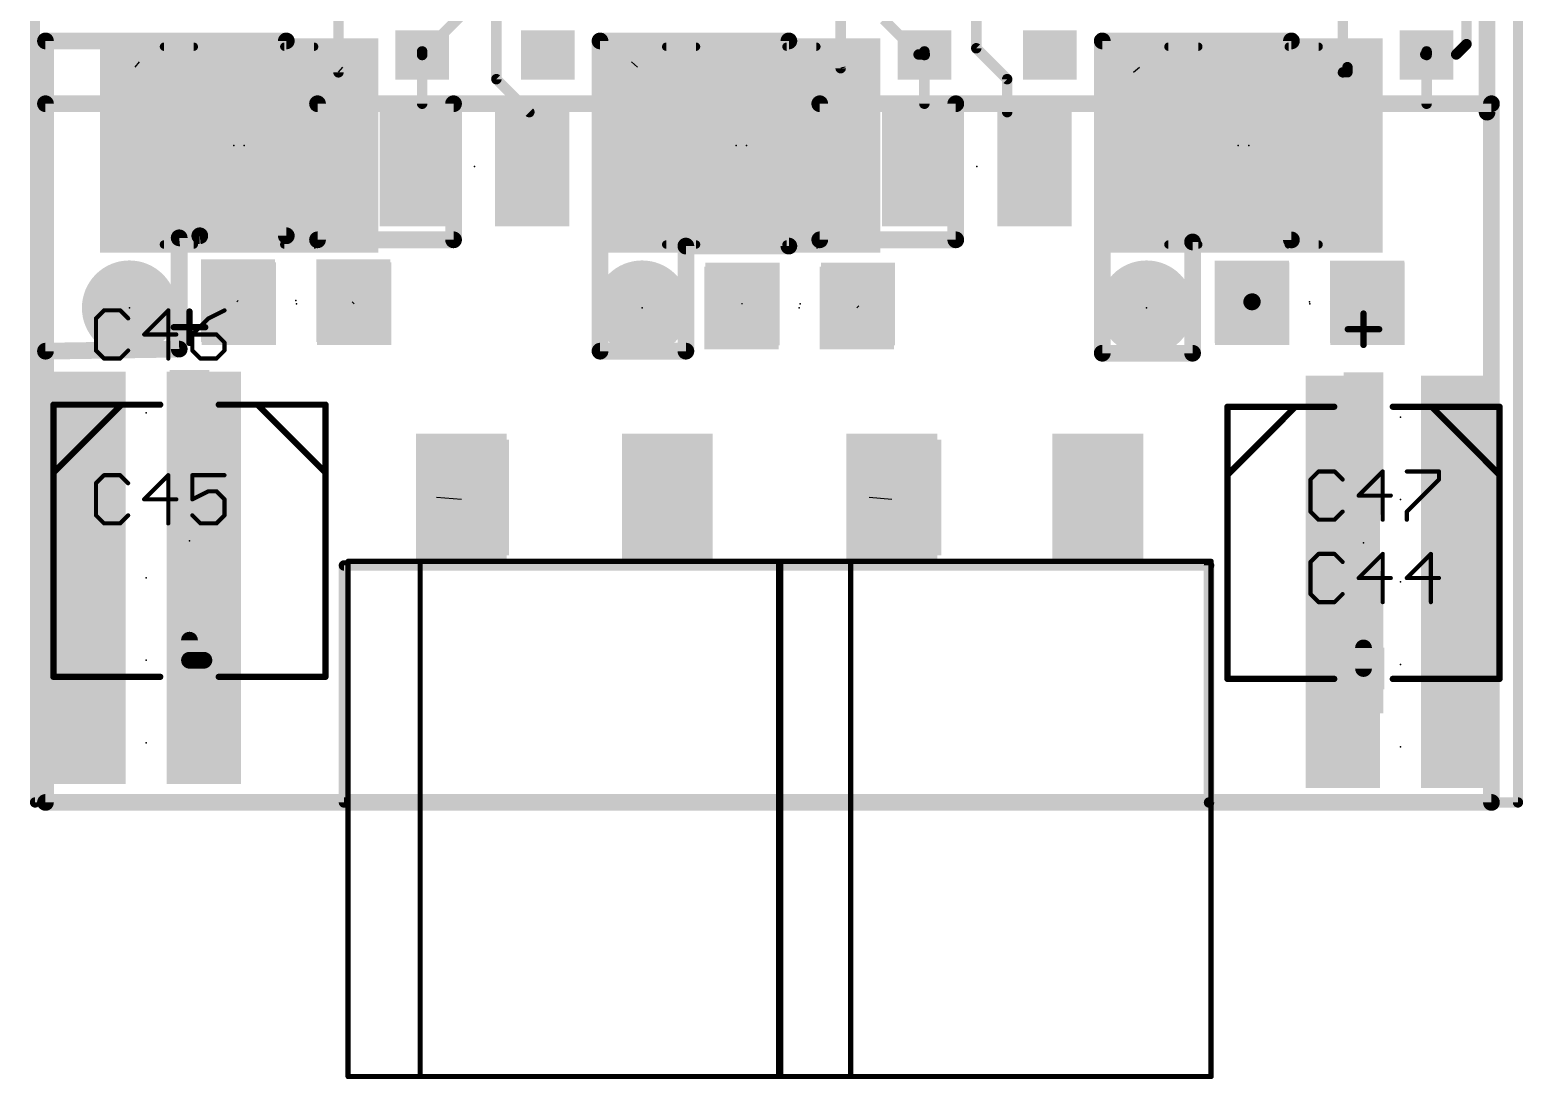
# Model space of a CAD drawing. Extents: x -0.1 to 36.1, y -10.7 to 53.1.
# Drawn here: x -0.12 to 36.12, y -10.71 to 14.75 of the extents above; entities that cross this region are included whole.
import ezdxf

# ---------------------------------------------------------------- set-up
doc = ezdxf.new("R2010")
doc.units = 0
for name, color, linetype in [('1', 12, 'CONTINUOUS'), ('17', 110, 'CONTINUOUS'), ('18', 110, 'CONTINUOUS'), ('19', 53, 'CONTINUOUS'), ('20', 53, 'CONTINUOUS'), ('21', 253, 'CONTINUOUS'), ('22', 253, 'CONTINUOUS'), ('23', 53, 'CONTINUOUS'), ('24', 53, 'CONTINUOUS'), ('25', 253, 'CONTINUOUS'), ('29', 253, 'CONTINUOUS'), ('30', 253, 'CONTINUOUS')]:
    doc.layers.add(name, color=color, linetype=linetype)

# ---------------------------------------------------------------- blocks, each defined once
blk = doc.blocks.new('RECT')
blk.add_solid([(-0.5, -0.5), (0.5, -0.5), (-0.5, 0.5), (0.5, 0.5)])
blk = doc.blocks.new('ROUNDP')
at = {"const_width": 0.5}
blk.add_lwpolyline([(0, -0.25, 1), (0, 0.25, 1), (0, -0.25)], format="xyb", dxfattribs=at)
blk = doc.blocks.new('SQUAREV')
blk.add_solid([(-0.5, -0.5), (0.5, -0.5), (-0.5, 0.5), (0.5, 0.5)])

msp = doc.modelspace()

# ---------------------------------------------------------------- linework, layer by layer
at = {"layer": '1'}
for points, const_width in [([(11.2, 17.95), (11.2, 13.55)], 0.254), ([(35.25, 16.75), (35.25, 12.75)], 0.4064), ([(34.75, 16.5), (34.75, 14.4)], 0.254), ([(7.366, 15.24), (7.366, 13.716)], 0.254), ([(10.7, 15.45), (9.4, 14.15)], 0.254), ([(19.558, 15.398), (19.558, 13.816)], 0.254), ([(22.85, 15.25), (22.85, 14.3)], 0.254), ([(31.75, 15.406), (31.75, 13.716)], 0.254), ([(21.45, 14.15), (20.6, 15)], 0.254), ([(0.254, 6.95), (0.254, 14.478)], 0.4064), ([(0.254, 14.478), (6.1, 14.478)], 0.4064), ([(6.1, 14.478), (6.1, 9.75)], 0.4064), ([(13.716, 6.95), (13.716, 14.478)], 0.4064), ([(13.716, 14.478), (18.3, 14.478)], 0.4064), ([(18.3, 14.478), (18.3, 9.5)], 0.4064), ([(25.908, 6.9), (25.908, 14.478)], 0.4064), ([(25.908, 14.478), (30.5, 14.478)], 0.4064), ([(30.5, 14.478), (30.5, 9.65)], 0.4064), ([(34.75, 14.4), (34.5, 14.15)], 0.254), ([(9.398, 14.224), (9.398, 14.136)], 0.254), ([(9.398, 14.136), (9.398, 12.954)], 0.254), ([(9.398, 14.224), (9.398, 14.136)], 0.25), ([(9.4, 14.15), (9.398, 14.15)], 0.25), ([(9.398, 14.15), (9.398, 14.136)], 0.25), ([(21.6, 14.15), (21.45, 14.15)], 0.254), ([(21.59, 14.224), (21.59, 14.136)], 0.254), ([(21.59, 14.136), (21.59, 12.954)], 0.254), ([(21.59, 14.224), (21.59, 14.136)], 0.25), ([(21.59, 14.136), (21.6, 14.136)], 0.25), ([(21.6, 14.136), (21.6, 14.15)], 0.25), ([(22.85, 14.3), (23.6, 13.55)], 0.254), ([(33.782, 14.15), (33.75, 14.15)], 0.254), ([(33.782, 14.224), (33.782, 14.15)], 0.254), ([(33.782, 14.15), (33.782, 14.136)], 0.254), ([(34.5, 14.15), (33.782, 14.15)], 0.254), ([(33.782, 14.136), (33.782, 12.954)], 0.254), ([(33.782, 14.136), (33.782, 14.15)], 0.25), ([(31.75, 13.716), (31.86, 13.716)], 0.25), ([(31.86, 13.716), (31.86, 13.843)], 0.25), ([(11.2, 13.55), (12, 12.75)], 0.254), ([(23.6, 13.55), (23.6, 12.75)], 0.254), ([(0.254, 12.954), (35.356, 12.954)], 0.4064), ([(0.254, -4), (0.254, 12.954)], 0.4064), ([(6.858, 12.954), (10.16, 12.954)], 0.4064), ([(6.858, 9.652), (6.858, 12.954)], 0.4064), ([(10.16, 12.954), (10.16, 9.652)], 0.4064), ([(19.05, 12.954), (22.352, 12.954)], 0.4064), ([(19.05, 9.652), (19.05, 12.954)], 0.4064), ([(22.352, 12.954), (22.352, 9.652)], 0.4064), ([(35.356, 12.954), (35.356, -4)], 0.4064), ([(4, 9.75), (3.5, 9.7)], 0.4064), ([(3.5, 9.7), (3.5, 7)], 0.4064), ([(6.1, 9.75), (4, 9.75)], 0.4064), ([(10.16, 9.652), (6.858, 9.652)], 0.4064), ([(22.352, 9.652), (19.05, 9.652)], 0.4064), ([(30.5, 9.65), (28.1, 9.6)], 0.4064), ([(28.1, 9.6), (28.1, 6.9)], 0.4064), ([(18.3, 9.5), (15.8, 9.5)], 0.4064), ([(15.8, 9.5), (15.8, 6.95)], 0.4064), ([(29.536, 8.146), (29.546, 8.146)], 0.4064), ([(29.546, 8.146), (29.55, 8.15)], 0.4064), ([(3.5, 7), (0.254, 6.95)], 0.4064), ([(15.8, 6.95), (13.716, 6.95)], 0.4064), ([(28.1, 6.9), (25.908, 6.9)], 0.4064), ([(3.75, -0.55), (3.75, -0.063)], 0.4064), ([(4.1, -0.55), (3.75, -0.55)], 0.4064), ([(32.25, -0.75), (32.25, -0.25)], 0.4064), ([(35.356, -4), (0.254, -4)], 0.4064)]:
    msp.add_lwpolyline(points, dxfattribs=dict(at, const_width=const_width))
for points, const_width in [([(0.3556, 14.478, 1), (0.1524, 14.478)], 0.2032), ([(0.254, 14.5796, 1), (0.254, 14.3764)], 0.2032), ([(6.2016, 14.478, 1), (5.9984, 14.478)], 0.2032), ([(6.1, 14.3764, 1), (6.1, 14.5796)], 0.2032), ([(13.8176, 14.478, 1), (13.6144, 14.478)], 0.2032), ([(13.716, 14.5796, 1), (13.716, 14.3764)], 0.2032), ([(18.4016, 14.478, 1), (18.1984, 14.478)], 0.2032), ([(18.3, 14.3764, 1), (18.3, 14.5796)], 0.2032), ([(26.0096, 14.478, 1), (25.8064, 14.478)], 0.2032), ([(25.908, 14.5796, 1), (25.908, 14.3764)], 0.2032), ([(30.6016, 14.478, 1), (30.3984, 14.478)], 0.2032), ([(30.5, 14.3764, 1), (30.5, 14.5796)], 0.2032), ([(34.7949, 14.3551, 1), (34.7051, 14.4449)], 0.127), ([(9.4615, 14.224, 1), (9.3345, 14.224)], 0.127), ([(9.4615, 14.136, 1), (9.3345, 14.136)], 0.127), ([(9.3345, 14.136, 1), (9.4615, 14.136)], 0.127), ([(9.4605, 14.224, 1), (9.3355, 14.224)], 0.125), ([(9.398, 14.2125, 1), (9.398, 14.0875)], 0.125), ([(9.4605, 14.15, 1), (9.3355, 14.15)], 0.125), ([(9.3551, 14.1949, 1), (9.4449, 14.1051)], 0.127), ([(9.3355, 14.136, 1), (9.4605, 14.136)], 0.125), ([(9.3355, 14.136, 1), (9.4605, 14.136)], 0.125), ([(9.4, 14.0875, 1), (9.4, 14.2125)], 0.125), ([(21.45, 14.2135, 1), (21.45, 14.0865)], 0.127), ([(21.4051, 14.1051, 1), (21.4949, 14.1949)], 0.127), ([(21.6535, 14.224, 1), (21.5265, 14.224)], 0.127), ([(21.6535, 14.136, 1), (21.5265, 14.136)], 0.127), ([(21.5265, 14.136, 1), (21.6535, 14.136)], 0.127), ([(21.6525, 14.224, 1), (21.5275, 14.224)], 0.125), ([(21.59, 14.1985, 1), (21.59, 14.0735)], 0.125), ([(21.5275, 14.136, 1), (21.6525, 14.136)], 0.125), ([(21.6625, 14.15, 1), (21.5375, 14.15)], 0.125), ([(21.5375, 14.136, 1), (21.6625, 14.136)], 0.125), ([(21.6, 14.0865, 1), (21.6, 14.2135)], 0.127), ([(21.6, 14.0735, 1), (21.6, 14.1985)], 0.125), ([(22.8949, 14.3449, 1), (22.8051, 14.2551)], 0.127), ([(22.7865, 14.3, 1), (22.9135, 14.3)], 0.127), ([(33.75, 14.2135, 1), (33.75, 14.0865)], 0.127), ([(33.8455, 14.224, 1), (33.7185, 14.224)], 0.127), ([(33.8455, 14.15, 1), (33.7185, 14.15)], 0.127), ([(33.782, 14.2135, 1), (33.782, 14.0865)], 0.127), ([(33.8455, 14.136, 1), (33.7185, 14.136)], 0.127), ([(33.7185, 14.15, 1), (33.8455, 14.15)], 0.127), ([(33.7185, 14.136, 1), (33.8455, 14.136)], 0.127), ([(33.8445, 14.15, 1), (33.7195, 14.15)], 0.125), ([(33.7195, 14.136, 1), (33.8445, 14.136)], 0.125), ([(33.782, 14.0865, 1), (33.782, 14.2135)], 0.127), ([(34.4551, 14.1949, 1), (34.5449, 14.1051)], 0.127), ([(34.5, 14.0865, 1), (34.5, 14.2135)], 0.127), ([(34.6865, 14.4, 1), (34.8135, 14.4)], 0.127), ([(7.3025, 13.716, 1), (7.4295, 13.716)], 0.127), ([(19.4945, 13.816, 1), (19.6215, 13.816)], 0.127), ([(31.6865, 13.716, 1), (31.8135, 13.716)], 0.127), ([(31.75, 13.7785, 1), (31.75, 13.6535)], 0.125), ([(31.9225, 13.843, 1), (31.7975, 13.843)], 0.125), ([(31.7975, 13.716, 1), (31.9225, 13.716)], 0.125), ([(31.86, 13.6535, 1), (31.86, 13.7785)], 0.125), ([(11.2449, 13.5949, 1), (11.1551, 13.5051)], 0.127), ([(11.1365, 13.55, 1), (11.2635, 13.55)], 0.127), ([(23.6635, 13.55, 1), (23.5365, 13.55)], 0.127), ([(23.5551, 13.5051, 1), (23.6449, 13.5949)], 0.127), ([(0.254, 13.0556, 1), (0.254, 12.8524)], 0.2032), ([(0.3556, 12.954, 1), (0.1524, 12.954)], 0.2032), ([(6.858, 13.0556, 1), (6.858, 12.8524)], 0.2032), ([(6.9596, 12.954, 1), (6.7564, 12.954)], 0.2032), ([(10.2616, 12.954, 1), (10.0584, 12.954)], 0.2032), ([(10.16, 12.8524, 1), (10.16, 13.0556)], 0.2032), ([(19.05, 13.0556, 1), (19.05, 12.8524)], 0.2032), ([(19.1516, 12.954, 1), (18.9484, 12.954)], 0.2032), ([(22.4536, 12.954, 1), (22.2504, 12.954)], 0.2032), ([(22.352, 12.8524, 1), (22.352, 13.0556)], 0.2032), ([(35.4576, 12.954, 1), (35.2544, 12.954)], 0.2032), ([(35.356, 12.8524, 1), (35.356, 13.0556)], 0.2032), ([(9.3345, 12.954, 1), (9.4615, 12.954)], 0.127), ([(11.9551, 12.7051, 1), (12.0449, 12.7949)], 0.127), ([(21.5265, 12.954, 1), (21.6535, 12.954)], 0.127), ([(23.5365, 12.75, 1), (23.6635, 12.75)], 0.127), ([(33.7185, 12.954, 1), (33.8455, 12.954)], 0.127), ([(35.1484, 12.75, 1), (35.3516, 12.75)], 0.2032), ([(3.6016, 9.7, 1), (3.3984, 9.7)], 0.2032), ([(3.4899, 9.8011, 1), (3.5101, 9.5989)], 0.2032), ([(4, 9.8516, 1), (4, 9.6484)], 0.2032), ([(4.0101, 9.6489, 1), (3.9899, 9.8511)], 0.2032), ([(5.9984, 9.75, 1), (6.2016, 9.75)], 0.2032), ([(6.1, 9.6484, 1), (6.1, 9.8516)], 0.2032), ([(6.858, 9.7536, 1), (6.858, 9.5504)], 0.2032), ([(10.16, 9.5504, 1), (10.16, 9.7536)], 0.2032), ([(19.05, 9.7536, 1), (19.05, 9.5504)], 0.2032), ([(22.352, 9.5504, 1), (22.352, 9.7536)], 0.2032), ([(28.0979, 9.7016, 1), (28.1021, 9.4984)], 0.2032), ([(28.2016, 9.6, 1), (27.9984, 9.6)], 0.2032), ([(30.5021, 9.5484, 1), (30.4979, 9.7516)], 0.2032), ([(6.7564, 9.652, 1), (6.9596, 9.652)], 0.2032), ([(10.0584, 9.652, 1), (10.2616, 9.652)], 0.2032), ([(15.8, 9.6016, 1), (15.8, 9.3984)], 0.2032), ([(15.9016, 9.5, 1), (15.6984, 9.5)], 0.2032), ([(18.1984, 9.5, 1), (18.4016, 9.5)], 0.2032), ([(18.3, 9.3984, 1), (18.3, 9.6016)], 0.2032), ([(18.9484, 9.652, 1), (19.1516, 9.652)], 0.2032), ([(22.2504, 9.652, 1), (22.4536, 9.652)], 0.2032), ([(30.3984, 9.65, 1), (30.6016, 9.65)], 0.2032), ([(29.536, 8.2476, 1), (29.536, 8.0444)], 0.2032), ([(29.6218, 8.0782, 1), (29.4782, 8.2218)], 0.2032), ([(29.546, 8.0444, 1), (29.546, 8.2476)], 0.2032), ([(29.4742, 8.2178, 1), (29.6178, 8.0742)], 0.2032), ([(0.2524, 7.0516, 1), (0.2556, 6.8484)], 0.2032), ([(0.1524, 6.95, 1), (0.3556, 6.95)], 0.2032), ([(3.3984, 7, 1), (3.6016, 7)], 0.2032), ([(3.5016, 6.8984, 1), (3.4984, 7.1016)], 0.2032), ([(13.716, 7.0516, 1), (13.716, 6.8484)], 0.2032), ([(13.6144, 6.95, 1), (13.8176, 6.95)], 0.2032), ([(15.6984, 6.95, 1), (15.9016, 6.95)], 0.2032), ([(15.8, 6.8484, 1), (15.8, 7.0516)], 0.2032), ([(25.908, 7.0016, 1), (25.908, 6.7984)], 0.2032), ([(25.8064, 6.9, 1), (26.0096, 6.9)], 0.2032), ([(27.9984, 6.9, 1), (28.2016, 6.9)], 0.2032), ([(28.1, 6.7984, 1), (28.1, 7.0016)], 0.2032), ([(3.8516, -0.063, 1), (3.6484, -0.063)], 0.2032), ([(3.75, -0.4484, 1), (3.75, -0.6516)], 0.2032), ([(4.1, -0.6516, 1), (4.1, -0.4484)], 0.2032), ([(32.3516, -0.25, 1), (32.1484, -0.25)], 0.2032), ([(3.6484, -0.55, 1), (3.8516, -0.55)], 0.2032), ([(32.1484, -0.75, 1), (32.3516, -0.75)], 0.2032), ([(0.254, -3.8984, 1), (0.254, -4.1016)], 0.2032), ([(0.1524, -4, 1), (0.3556, -4)], 0.2032), ([(35.2544, -4, 1), (35.4576, -4)], 0.2032), ([(35.356, -4.1016, 1), (35.356, -3.8984)], 0.2032)]:
    msp.add_lwpolyline(points, format="xyb", dxfattribs=dict(at, const_width=const_width))
at = {"layer": '19'}
for p, q in [((2.43, 13.843), (2.54, 13.97)), ((7.366, 13.716), (7.476, 13.843)), ((14.478, 13.97), (14.622, 13.843)), ((19.668, 13.843), (19.558, 13.816)), ((26.67, 13.716), (26.814, 13.843)), ((4.928, 8.178), (4.9, 8.15)), ((7.75, 8.1), (7.7, 8.15)), ((17.178, 8.096), (17.15, 8.1)), ((20, 8.05), (19.95, 8)), ((10.35, 3.35), (9.75, 3.4)), ((20.8, 3.35), (20.25, 3.4))]:
    msp.add_line(p, q, dxfattribs=at)
at = {"layer": '20'}
for points, const_width in [([(0, -4), (0, 46)], 0.25), ([(36, 46), (36, -4)], 0.25), ([(7.5, -4), (7.5, 1.75)], 0.254), ([(7.5, 1.75), (28.5, 1.75)], 0.254), ([(28.5, 1.75), (28.5, -4)], 0.254), ([(7.5, -4), (0, -4)], 0.25), ([(36, -4), (28.5, -4)], 0.25)]:
    msp.add_lwpolyline(points, dxfattribs=dict(at, const_width=const_width))
for points, const_width in [([(7.5635, 1.75, 1), (7.4365, 1.75)], 0.127), ([(7.5, 1.8135, 1), (7.5, 1.6865)], 0.127), ([(28.5635, 1.75, 1), (28.4365, 1.75)], 0.127), ([(28.5, 1.6865, 1), (28.5, 1.8135)], 0.127), ([(0, -3.9375, 1), (0, -4.0625)], 0.125), ([(-0.0625, -4, 1), (0.0625, -4)], 0.125), ([(7.4365, -4, 1), (7.5635, -4)], 0.127), ([(7.5, -4.0625, 1), (7.5, -3.9375)], 0.125), ([(28.4365, -4, 1), (28.5635, -4)], 0.127), ([(28.5, -3.9375, 1), (28.5, -4.0625)], 0.125), ([(35.9375, -4, 1), (36.0625, -4)], 0.125), ([(36, -4.0625, 1), (36, -3.9375)], 0.125)]:
    msp.add_lwpolyline(points, format="xyb", dxfattribs=dict(at, const_width=const_width))
at = {"layer": '21', "const_width": 0.2032}
for points in [[(6.051, 14.338), (6.776, 14.338)], [(18.243, 14.338), (18.968, 14.338)], [(30.435, 14.338), (31.16, 14.338)], [(6.776, 9.538), (6.051, 9.538)], [(18.968, 9.538), (18.243, 9.538)], [(31.16, 9.538), (30.435, 9.538)]]:
    msp.add_lwpolyline(points, dxfattribs=at)
at = {"layer": '21', "const_width": 0.1016}
for points in [[(6.051, 14.3888, 1), (6.051, 14.2872)], [(6.776, 14.2872, 1), (6.776, 14.3888)], [(18.243, 14.3888, 1), (18.243, 14.2872)], [(18.968, 14.2872, 1), (18.968, 14.3888)], [(30.435, 14.3888, 1), (30.435, 14.2872)], [(31.16, 14.2872, 1), (31.16, 14.3888)], [(6.051, 9.5888, 1), (6.051, 9.4872)], [(6.776, 9.4872, 1), (6.776, 9.5888)], [(18.243, 9.5888, 1), (18.243, 9.4872)], [(18.968, 9.4872, 1), (18.968, 9.5888)], [(30.435, 9.5888, 1), (30.435, 9.4872)], [(31.16, 9.4872, 1), (31.16, 9.5888)]]:
    msp.add_lwpolyline(points, format="xyb", dxfattribs=at)
at = {"layer": '22'}
for points, const_width in [([(3.855, 14.338), (3.13, 14.338)], 0.2032), ([(16.047, 14.338), (15.322, 14.338)], 0.2032), ([(28.239, 14.338), (27.514, 14.338)], 0.2032), ([(3.13, 9.538), (3.855, 9.538)], 0.2032), ([(15.322, 9.538), (16.047, 9.538)], 0.2032), ([(27.514, 9.538), (28.239, 9.538)], 0.2032), ([(3.75, 7.1506), (3.75, 7.9126)], 0.1524), ([(32.25, 7.1006), (32.25, 7.8626)], 0.1524), ([(3.369, 7.5316), (4.131, 7.5316)], 0.1524), ([(31.869, 7.4816), (32.631, 7.4816)], 0.1524), ([(2.099, 5.652), (0.448, 4.001)], 0.1524), ([(0.448, -0.952), (0.448, 5.652)], 0.1524), ([(0.448, 5.652), (3.0388, 5.652)], 0.1524), ([(4.4612, 5.652), (5.401, 5.652)], 0.1524), ([(5.401, 5.652), (7.052, 5.652)], 0.1524), ([(5.401, 5.652), (7.052, 4.001)], 0.1524), ([(7.052, 5.652), (7.052, -0.952)], 0.1524), ([(30.599, 5.602), (28.948, 3.951)], 0.1524), ([(28.948, -1.002), (28.948, 5.602)], 0.1524), ([(28.948, 5.602), (31.5388, 5.602)], 0.1524), ([(32.9612, 5.602), (33.901, 5.602)], 0.1524), ([(33.901, 5.602), (35.552, 5.602)], 0.1524), ([(33.901, 5.602), (35.552, 3.951)], 0.1524), ([(35.552, 5.602), (35.552, -1.002)], 0.1524), ([(9.35, 1.85), (7.6, 1.85)], 0.127), ([(7.6, 1.85), (7.6, -10.65)], 0.127), ([(18.1, 1.85), (9.35, 1.85)], 0.127), ([(9.35, 1.85), (9.35, -10.65)], 0.127), ([(19.8, 1.85), (18.05, 1.85)], 0.127), ([(18.05, 1.85), (18.05, -10.65)], 0.127), ([(18.1, -10.65), (18.1, 1.85)], 0.127), ([(28.55, 1.85), (19.8, 1.85)], 0.127), ([(19.8, 1.85), (19.8, -10.65)], 0.127), ([(28.55, -10.65), (28.55, 1.85)], 0.127), ([(3.0388, -0.952), (0.448, -0.952)], 0.1524), ([(7.052, -0.952), (4.4612, -0.952)], 0.1524), ([(31.5388, -1.002), (28.948, -1.002)], 0.1524), ([(35.552, -1.002), (32.9612, -1.002)], 0.1524), ([(7.6, -10.65), (9.35, -10.65)], 0.127), ([(9.35, -10.65), (18.1, -10.65)], 0.127), ([(18.05, -10.65), (19.8, -10.65)], 0.127), ([(19.8, -10.65), (28.55, -10.65)], 0.127)]:
    msp.add_lwpolyline(points, dxfattribs=dict(at, const_width=const_width))
for points, const_width in [([(3.13, 14.3888, 1), (3.13, 14.2872)], 0.1016), ([(3.855, 14.2872, 1), (3.855, 14.3888)], 0.1016), ([(15.322, 14.3888, 1), (15.322, 14.2872)], 0.1016), ([(16.047, 14.2872, 1), (16.047, 14.3888)], 0.1016), ([(27.514, 14.3888, 1), (27.514, 14.2872)], 0.1016), ([(28.239, 14.2872, 1), (28.239, 14.3888)], 0.1016), ([(3.13, 9.5888, 1), (3.13, 9.4872)], 0.1016), ([(3.855, 9.4872, 1), (3.855, 9.5888)], 0.1016), ([(15.322, 9.5888, 1), (15.322, 9.4872)], 0.1016), ([(16.047, 9.4872, 1), (16.047, 9.5888)], 0.1016), ([(27.514, 9.5888, 1), (27.514, 9.4872)], 0.1016), ([(28.239, 9.4872, 1), (28.239, 9.5888)], 0.1016), ([(3.7881, 7.9126, 1), (3.7119, 7.9126)], 0.0762), ([(32.2881, 7.8626, 1), (32.2119, 7.8626)], 0.0762), ([(3.369, 7.5697, 1), (3.369, 7.4935)], 0.0762), ([(4.131, 7.4935, 1), (4.131, 7.5697)], 0.0762), ([(31.869, 7.5197, 1), (31.869, 7.4435)], 0.0762), ([(32.631, 7.4435, 1), (32.631, 7.5197)], 0.0762), ([(3.7119, 7.1506, 1), (3.7881, 7.1506)], 0.0762), ([(32.2119, 7.1006, 1), (32.2881, 7.1006)], 0.0762), ([(0.4861, 5.652, 1), (0.4099, 5.652)], 0.0762), ([(0.448, 5.6901, 1), (0.448, 5.6139)], 0.0762), ([(2.1259, 5.6251, 1), (2.0721, 5.6789)], 0.0762), ([(3.0388, 5.6139, 1), (3.0388, 5.6901)], 0.0762), ([(4.4612, 5.6901, 1), (4.4612, 5.6139)], 0.0762), ([(5.401, 5.6901, 1), (5.401, 5.6139)], 0.0762), ([(5.4279, 5.6789, 1), (5.3741, 5.6251)], 0.0762), ([(5.401, 5.6139, 1), (5.401, 5.6901)], 0.0762), ([(7.0901, 5.652, 1), (7.0139, 5.652)], 0.0762), ([(7.052, 5.6139, 1), (7.052, 5.6901)], 0.0762), ([(28.9861, 5.602, 1), (28.9099, 5.602)], 0.0762), ([(28.948, 5.6401, 1), (28.948, 5.5639)], 0.0762), ([(30.6259, 5.5751, 1), (30.5721, 5.6289)], 0.0762), ([(31.5388, 5.5639, 1), (31.5388, 5.6401)], 0.0762), ([(32.9612, 5.6401, 1), (32.9612, 5.5639)], 0.0762), ([(33.901, 5.6401, 1), (33.901, 5.5639)], 0.0762), ([(33.9279, 5.6289, 1), (33.8741, 5.5751)], 0.0762), ([(33.901, 5.5639, 1), (33.901, 5.6401)], 0.0762), ([(35.5901, 5.602, 1), (35.5139, 5.602)], 0.0762), ([(35.552, 5.5639, 1), (35.552, 5.6401)], 0.0762), ([(0.4211, 4.0279, 1), (0.4749, 3.9741)], 0.0762), ([(7.0251, 3.9741, 1), (7.0789, 4.0279)], 0.0762), ([(28.9211, 3.9779, 1), (28.9749, 3.9241)], 0.0762), ([(35.5251, 3.9241, 1), (35.5789, 3.9779)], 0.0762), ([(7.6, 1.8818, 1), (7.6, 1.8183)], 0.0635), ([(7.6318, 1.85, 1), (7.5683, 1.85)], 0.0635), ([(9.3818, 1.85, 1), (9.3182, 1.85)], 0.0635), ([(9.35, 1.8818, 1), (9.35, 1.8183)], 0.0635), ([(9.35, 1.8183, 1), (9.35, 1.8818)], 0.0635), ([(18.05, 1.8818, 1), (18.05, 1.8183)], 0.0635), ([(18.0817, 1.85, 1), (18.0183, 1.85)], 0.0635), ([(18.1318, 1.85, 1), (18.0683, 1.85)], 0.0635), ([(18.1, 1.8183, 1), (18.1, 1.8818)], 0.0635), ([(19.8, 1.8818, 1), (19.8, 1.8183)], 0.0635), ([(19.8317, 1.85, 1), (19.7683, 1.85)], 0.0635), ([(19.8, 1.8183, 1), (19.8, 1.8818)], 0.0635), ([(28.5817, 1.85, 1), (28.5183, 1.85)], 0.0635), ([(28.55, 1.8183, 1), (28.55, 1.8818)], 0.0635), ([(0.448, -0.9139, 1), (0.448, -0.9901)], 0.0762), ([(0.4099, -0.952, 1), (0.4861, -0.952)], 0.0762), ([(3.0388, -0.9901, 1), (3.0388, -0.9139)], 0.0762), ([(4.4612, -0.9139, 1), (4.4612, -0.9901)], 0.0762), ([(7.0139, -0.952, 1), (7.0901, -0.952)], 0.0762), ([(7.052, -0.9901, 1), (7.052, -0.9139)], 0.0762), ([(28.948, -0.9639, 1), (28.948, -1.0401)], 0.0762), ([(28.9099, -1.002, 1), (28.9861, -1.002)], 0.0762), ([(31.5388, -1.0401, 1), (31.5388, -0.9639)], 0.0762), ([(32.9612, -0.9639, 1), (32.9612, -1.0401)], 0.0762), ([(35.5139, -1.002, 1), (35.5901, -1.002)], 0.0762), ([(35.552, -1.0401, 1), (35.552, -0.9639)], 0.0762), ([(7.6, -10.6182, 1), (7.6, -10.6818)], 0.0635), ([(7.5683, -10.65, 1), (7.6318, -10.65)], 0.0635), ([(9.35, -10.6182, 1), (9.35, -10.6818)], 0.0635), ([(9.3182, -10.65, 1), (9.3818, -10.65)], 0.0635), ([(9.35, -10.6818, 1), (9.35, -10.6182)], 0.0635), ([(18.05, -10.6182, 1), (18.05, -10.6818)], 0.0635), ([(18.0183, -10.65, 1), (18.0817, -10.65)], 0.0635), ([(18.0683, -10.65, 1), (18.1318, -10.65)], 0.0635), ([(18.1, -10.6818, 1), (18.1, -10.6182)], 0.0635), ([(19.8, -10.6182, 1), (19.8, -10.6818)], 0.0635), ([(19.7683, -10.65, 1), (19.8317, -10.65)], 0.0635), ([(19.8, -10.6818, 1), (19.8, -10.6182)], 0.0635), ([(28.5183, -10.65, 1), (28.5817, -10.65)], 0.0635), ([(28.55, -10.6818, 1), (28.55, -10.6182)], 0.0635)]:
    msp.add_lwpolyline(points, format="xyb", dxfattribs=dict(at, const_width=const_width))
at = {"layer": '23'}
for p in [(4.826, 11.938), (17.018, 11.938), (29.21, 11.938), (10.668, 11.43), (22.86, 11.43), (2.29, 8), (6.328, 8.178), (14.736, 8), (18.578, 8.096), (26.982, 8), (30.936, 8.146), (2.7, 5.45), (33.15, 5.35), (2.7, 3.45), (33.15, 3.35), (2.7, 1.45), (33.15, 1.35), (2.7, -0.55), (33.15, -0.65), (2.7, -2.55), (33.15, -2.65)]:
    msp.add_point(p, dxfattribs=at)
at = {"layer": '24'}
for p in [(5.08, 11.938), (17.272, 11.938), (29.464, 11.938), (6.35, 8.1), (18.55, 8), (30.95, 8.1), (3.75, 2.35), (32.25, 2.3), (12.85, 1.85), (23.3, 1.85)]:
    msp.add_point(p, dxfattribs=at)
at = {"layer": '25', "const_width": 0.1016}
for points in [[(1.6757, 7.9402), (1.4808, 7.7453)], [(2.0655, 7.9402), (1.6757, 7.9402)], [(2.2604, 7.7453), (2.0655, 7.9402)], [(3.2349, 7.9402), (2.6502, 7.3555)], [(3.2349, 6.7708), (3.2349, 7.9402)], [(4.5992, 7.9402), (4.2094, 7.7453)], [(1.4808, 7.7453), (1.4808, 6.9657)], [(4.2094, 7.7453), (3.8196, 7.3555)], [(2.6502, 7.3555), (3.4298, 7.3555)], [(3.8196, 7.3555), (3.8196, 6.9657)], [(4.4043, 7.3555), (3.8196, 7.3555)], [(4.5992, 7.1606), (4.4043, 7.3555)], [(1.4808, 6.9657), (1.6757, 6.7708)], [(2.0655, 6.7708), (2.2604, 6.9657)], [(3.8196, 6.9657), (4.0145, 6.7708)], [(4.4043, 6.7708), (4.5992, 6.9657)], [(4.5992, 6.9657), (4.5992, 7.1606)], [(1.6757, 6.7708), (2.0655, 6.7708)], [(4.0145, 6.7708), (4.4043, 6.7708)], [(1.6757, 3.9402), (1.4808, 3.7453)], [(2.0655, 3.9402), (1.6757, 3.9402)], [(2.2604, 3.7453), (2.0655, 3.9402)], [(3.2349, 3.9402), (2.6502, 3.3555)], [(3.2349, 2.7708), (3.2349, 3.9402)], [(4.5992, 3.9402), (3.8196, 3.9402)], [(3.8196, 3.9402), (3.8196, 3.3555)], [(31.1575, 4.0302), (30.9626, 3.8353)], [(31.5473, 4.0302), (31.1575, 4.0302)], [(31.7422, 3.8353), (31.5473, 4.0302)], [(32.7167, 4.0302), (32.132, 3.4455)], [(32.7167, 2.8608), (32.7167, 4.0302)], [(33.3014, 4.0302), (34.081, 4.0302)], [(34.081, 4.0302), (34.081, 3.8353)], [(1.4808, 3.7453), (1.4808, 2.9657)], [(30.9626, 3.8353), (30.9626, 3.0557)], [(34.081, 3.8353), (33.3014, 3.0557)], [(2.6502, 3.3555), (3.4298, 3.3555)], [(3.8196, 3.3555), (4.2094, 3.5504)], [(4.2094, 3.5504), (4.4043, 3.5504)], [(4.4043, 3.5504), (4.5992, 3.3555)], [(4.5992, 3.3555), (4.5992, 2.9657)], [(32.132, 3.4455), (32.9116, 3.4455)], [(1.4808, 2.9657), (1.6757, 2.7708)], [(2.0655, 2.7708), (2.2604, 2.9657)], [(4.0145, 2.7708), (3.8196, 2.9657)], [(4.5992, 2.9657), (4.4043, 2.7708)], [(30.9626, 3.0557), (31.1575, 2.8608)], [(31.1575, 2.8608), (31.5473, 2.8608)], [(31.5473, 2.8608), (31.7422, 3.0557)], [(33.3014, 3.0557), (33.3014, 2.8608)], [(1.6757, 2.7708), (2.0655, 2.7708)], [(4.4043, 2.7708), (4.0145, 2.7708)], [(31.1575, 2.0302), (30.9626, 1.8353)], [(30.9626, 1.8353), (30.9626, 1.0557)], [(31.5473, 2.0302), (31.1575, 2.0302)], [(31.7422, 1.8353), (31.5473, 2.0302)], [(32.7167, 2.0302), (32.132, 1.4455)], [(32.7167, 0.8608), (32.7167, 2.0302)], [(33.8861, 2.0302), (33.3014, 1.4455)], [(33.8861, 0.8608), (33.8861, 2.0302)], [(32.132, 1.4455), (32.9116, 1.4455)], [(33.3014, 1.4455), (34.081, 1.4455)], [(30.9626, 1.0557), (31.1575, 0.8608)], [(31.5473, 0.8608), (31.7422, 1.0557)], [(31.1575, 0.8608), (31.5473, 0.8608)]]:
    msp.add_lwpolyline(points, dxfattribs=at)
at = {"layer": '25', "const_width": 0.0508}
for points in [[(1.6757, 7.9656, 1), (1.6757, 7.9148)], [(1.6937, 7.9222, 1), (1.6577, 7.9582)], [(2.0835, 7.9582, 1), (2.0475, 7.9222)], [(2.0655, 7.9148, 1), (2.0655, 7.9656)], [(3.2603, 7.9402, 1), (3.2095, 7.9402)], [(3.2529, 7.9222, 1), (3.2169, 7.9582)], [(4.6105, 7.9175, 1), (4.5878, 7.9629)], [(1.4628, 7.7633, 1), (1.4988, 7.7273)], [(1.5062, 7.7453, 1), (1.4554, 7.7453)], [(2.2424, 7.7273, 1), (2.2784, 7.7633)], [(4.198, 7.768, 1), (4.2207, 7.7226)], [(4.2274, 7.7273, 1), (4.1914, 7.7633)], [(2.6322, 7.3735, 1), (2.6682, 7.3375)], [(2.6502, 7.3809, 1), (2.6502, 7.3301)], [(3.4298, 7.3301, 1), (3.4298, 7.3809)], [(3.8016, 7.3735, 1), (3.8376, 7.3375)], [(3.845, 7.3555, 1), (3.7942, 7.3555)], [(3.8196, 7.3809, 1), (3.8196, 7.3301)], [(4.4223, 7.3735, 1), (4.3863, 7.3375)], [(4.4043, 7.3301, 1), (4.4043, 7.3809)], [(1.4988, 6.9837, 1), (1.4628, 6.9477)], [(1.4554, 6.9657, 1), (1.5062, 6.9657)], [(2.2784, 6.9477, 1), (2.2424, 6.9837)], [(3.8376, 6.9837, 1), (3.8016, 6.9477)], [(3.7942, 6.9657, 1), (3.845, 6.9657)], [(4.6246, 7.1606, 1), (4.5738, 7.1606)], [(4.5738, 6.9657, 1), (4.6246, 6.9657)], [(4.5812, 7.1426, 1), (4.6172, 7.1786)], [(4.6172, 6.9477, 1), (4.5812, 6.9837)], [(1.6757, 6.7962, 1), (1.6757, 6.7454)], [(1.6577, 6.7528, 1), (1.6937, 6.7888)], [(2.0475, 6.7888, 1), (2.0835, 6.7528)], [(2.0655, 6.7454, 1), (2.0655, 6.7962)], [(3.2095, 6.7708, 1), (3.2603, 6.7708)], [(4.0145, 6.7962, 1), (4.0145, 6.7454)], [(3.9965, 6.7528, 1), (4.0325, 6.7888)], [(4.3863, 6.7888, 1), (4.4223, 6.7528)], [(4.4043, 6.7454, 1), (4.4043, 6.7962)], [(1.6757, 3.9656, 1), (1.6757, 3.9148)], [(1.6937, 3.9222, 1), (1.6577, 3.9582)], [(2.0835, 3.9582, 1), (2.0475, 3.9222)], [(2.0655, 3.9148, 1), (2.0655, 3.9656)], [(3.2603, 3.9402, 1), (3.2095, 3.9402)], [(3.2529, 3.9222, 1), (3.2169, 3.9582)], [(3.8196, 3.9656, 1), (3.8196, 3.9148)], [(3.845, 3.9402, 1), (3.7942, 3.9402)], [(4.5992, 3.9148, 1), (4.5992, 3.9656)], [(31.1575, 4.0556, 1), (31.1575, 4.0048)], [(31.1755, 4.0122, 1), (31.1395, 4.0482)], [(31.5653, 4.0482, 1), (31.5293, 4.0122)], [(31.5473, 4.0048, 1), (31.5473, 4.0556)], [(32.7421, 4.0302, 1), (32.6913, 4.0302)], [(32.7347, 4.0122, 1), (32.6987, 4.0482)], [(33.3014, 4.0556, 1), (33.3014, 4.0048)], [(34.1064, 4.0302, 1), (34.0556, 4.0302)], [(34.081, 4.0048, 1), (34.081, 4.0556)], [(1.4628, 3.7633, 1), (1.4988, 3.7273)], [(1.5062, 3.7453, 1), (1.4554, 3.7453)], [(2.2424, 3.7273, 1), (2.2784, 3.7633)], [(30.9446, 3.8533, 1), (30.9806, 3.8173)], [(30.988, 3.8353, 1), (30.9372, 3.8353)], [(31.7242, 3.8173, 1), (31.7602, 3.8533)], [(34.0556, 3.8353, 1), (34.1064, 3.8353)], [(34.099, 3.8173, 1), (34.063, 3.8533)], [(2.6322, 3.3735, 1), (2.6682, 3.3375)], [(2.6502, 3.3809, 1), (2.6502, 3.3301)], [(3.4298, 3.3301, 1), (3.4298, 3.3809)], [(3.8082, 3.3782, 1), (3.831, 3.3328)], [(3.7942, 3.3555, 1), (3.845, 3.3555)], [(4.2094, 3.5758, 1), (4.2094, 3.525)], [(4.2207, 3.5277, 1), (4.198, 3.5731)], [(4.4223, 3.5684, 1), (4.3863, 3.5324)], [(4.4043, 3.525, 1), (4.4043, 3.5758)], [(4.6246, 3.3555, 1), (4.5738, 3.3555)], [(4.5812, 3.3375, 1), (4.6172, 3.3735)], [(32.114, 3.4635, 1), (32.15, 3.4275)], [(32.132, 3.4709, 1), (32.132, 3.4201)], [(32.9116, 3.4201, 1), (32.9116, 3.4709)], [(1.4988, 2.9837, 1), (1.4628, 2.9477)], [(1.4554, 2.9657, 1), (1.5062, 2.9657)], [(2.2784, 2.9477, 1), (2.2424, 2.9837)], [(3.8376, 2.9837, 1), (3.8016, 2.9477)], [(4.5738, 2.9657, 1), (4.6246, 2.9657)], [(4.6172, 2.9477, 1), (4.5812, 2.9837)], [(30.9806, 3.0737, 1), (30.9446, 3.0377)], [(30.9372, 3.0557, 1), (30.988, 3.0557)], [(31.1575, 2.8862, 1), (31.1575, 2.8354)], [(31.1395, 2.8428, 1), (31.1755, 2.8788)], [(31.5293, 2.8788, 1), (31.5653, 2.8428)], [(31.5473, 2.8354, 1), (31.5473, 2.8862)], [(31.7602, 3.0377, 1), (31.7242, 3.0737)], [(33.2834, 3.0737, 1), (33.3194, 3.0377)], [(33.3268, 3.0557, 1), (33.276, 3.0557)], [(1.6757, 2.7962, 1), (1.6757, 2.7454)], [(1.6577, 2.7528, 1), (1.6937, 2.7888)], [(2.0475, 2.7888, 1), (2.0835, 2.7528)], [(2.0655, 2.7454, 1), (2.0655, 2.7962)], [(3.2095, 2.7708, 1), (3.2603, 2.7708)], [(4.0145, 2.7962, 1), (4.0145, 2.7454)], [(3.9965, 2.7528, 1), (4.0325, 2.7888)], [(4.3863, 2.7888, 1), (4.4223, 2.7528)], [(4.4043, 2.7454, 1), (4.4043, 2.7962)], [(32.6913, 2.8608, 1), (32.7421, 2.8608)], [(33.276, 2.8608, 1), (33.3268, 2.8608)], [(30.9446, 1.8533, 1), (30.9806, 1.8173)], [(30.988, 1.8353, 1), (30.9372, 1.8353)], [(31.1575, 2.0556, 1), (31.1575, 2.0048)], [(31.1755, 2.0122, 1), (31.1395, 2.0482)], [(31.5653, 2.0482, 1), (31.5293, 2.0122)], [(31.5473, 2.0048, 1), (31.5473, 2.0556)], [(31.7242, 1.8173, 1), (31.7602, 1.8533)], [(32.7421, 2.0302, 1), (32.6913, 2.0302)], [(32.7347, 2.0122, 1), (32.6987, 2.0482)], [(33.9115, 2.0302, 1), (33.8607, 2.0302)], [(33.9041, 2.0122, 1), (33.8681, 2.0482)], [(32.114, 1.4635, 1), (32.15, 1.4275)], [(32.132, 1.4709, 1), (32.132, 1.4201)], [(32.9116, 1.4201, 1), (32.9116, 1.4709)], [(33.2834, 1.4635, 1), (33.3194, 1.4275)], [(33.3014, 1.4709, 1), (33.3014, 1.4201)], [(34.081, 1.4201, 1), (34.081, 1.4709)], [(30.9806, 1.0737, 1), (30.9446, 1.0377)], [(31.7602, 1.0377, 1), (31.7242, 1.0737)], [(30.9372, 1.0557, 1), (30.988, 1.0557)], [(31.1575, 0.8862, 1), (31.1575, 0.8354)], [(31.1395, 0.8428, 1), (31.1755, 0.8788)], [(31.5293, 0.8788, 1), (31.5653, 0.8428)], [(31.5473, 0.8354, 1), (31.5473, 0.8862)], [(32.6913, 0.8608, 1), (32.7421, 0.8608)], [(33.8607, 0.8608, 1), (33.9115, 0.8608)]]:
    msp.add_lwpolyline(points, format="xyb", dxfattribs=at)

# ---------------------------------------------------------------- block references
at = {"layer": '1', "yscale": 1.1, "rotation": 90}
for p in [(9.398, 14.136), (21.59, 14.136), (33.782, 14.136)]:
    msp.add_blockref('RECT', p, dxfattribs=at)
at = {"layer": '1'}
for p, xscale, yscale, rotation in [((3.826, 11.938), 5, 4.3, 90), ((7.476, 13.843), 0.7, 1.4, 90), ((16.018, 11.938), 5, 4.3, 90), ((19.668, 13.843), 0.7, 1.4, 90), ((28.21, 11.938), 5, 4.3, 90), ((31.86, 13.843), 0.7, 1.4, 90), ((7.476, 12.573), 0.7, 1.4, 90), ((9.268, 11.43), 1.6, 2.7, 180), ((12.068, 11.43), 1.6, 2.7, 180), ((19.668, 12.573), 0.7, 1.4, 90), ((21.46, 11.43), 1.6, 2.7, 180), ((24.26, 11.43), 1.6, 2.7, 180), ((31.86, 12.573), 0.7, 1.4, 90), ((7.476, 11.303), 0.7, 1.4, 90), ((19.668, 11.303), 0.7, 1.4, 90), ((31.86, 11.303), 0.7, 1.4, 90), ((7.476, 10.033), 0.7, 1.4, 90), ((19.668, 10.033), 0.7, 1.4, 90), ((31.86, 10.033), 0.7, 1.4, 90), ((31.75, 5.35), 1.6, 1.8, 180), ((34.55, 5.35), 1.6, 1.8, 180), ((31.75, 3.35), 1.6, 1.8, 180), ((34.55, 3.35), 1.6, 1.8, 180), ((31.75, 1.35), 1.6, 1.8, 180), ((34.55, 1.35), 1.6, 1.8, 180), ((31.75, -0.65), 1.6, 1.8, 180), ((34.55, -0.65), 1.6, 1.8, 180), ((31.75, -2.65), 1.6, 1.8, 180), ((34.55, -2.65), 1.6, 1.8, 180)]:
    msp.add_blockref('RECT', p, dxfattribs=dict(at, xscale=xscale, yscale=yscale, rotation=rotation))
at = {"layer": '1', "xscale": 1.6, "yscale": 1.8}
for p in [(4.928, 8.178), (7.728, 8.178), (17.178, 8.096), (19.978, 8.096), (29.536, 8.146), (32.336, 8.146), (1.3, 5.45), (4.1, 5.45), (1.3, 3.45), (4.1, 3.45), (1.3, 1.45), (4.1, 1.45), (1.3, -0.55), (4.1, -0.55), (1.3, -2.55), (4.1, -2.55)]:
    msp.add_blockref('RECT', p, dxfattribs=at)
at = {"layer": '17', "xscale": 2.1, "yscale": 2.1}
for p in [(2.29, 8), (14.736, 8), (26.982, 8)]:
    msp.add_blockref('ROUNDP', p, dxfattribs=at)
at = {"layer": '18', "xscale": 1.0064, "yscale": 1.0064}
for p in [(4.9, 8.15), (4.9, 8.15), (7.7, 8.15), (7.7, 8.15), (17.15, 8.1), (17.15, 8.1), (20, 8.05), (20, 8.05), (29.55, 8.15), (29.55, 8.15), (32.35, 8.1), (32.35, 8.1), (1.3, 5.45), (1.3, 5.45), (34.55, 5.35), (34.55, 5.35), (9.75, 4.3), (9.75, 4.3), (11, 4.3), (11, 4.3), (20.25, 4.3), (20.25, 4.3), (21.5, 4.3), (21.5, 4.3), (1.3, 3.45), (1.3, 3.45), (9.75, 3.4), (9.75, 3.4), (11, 3.4), (11, 3.4), (20.25, 3.4), (20.25, 3.4), (21.5, 3.4), (21.5, 3.4), (34.55, 3.35), (34.55, 3.35), (9.75, 2.5), (9.75, 2.5), (11, 2.5), (11, 2.5), (20.25, 2.5), (20.25, 2.5), (21.5, 2.5), (21.5, 2.5), (1.3, 1.45), (1.3, 1.45), (34.55, 1.35), (34.55, 1.35), (3.75, -0.063), (3.75, -0.063), (1.3, -0.55), (1.3, -0.55), (32.25, -0.75), (32.25, -0.75), (34.55, -0.65), (34.55, -0.65), (1.3, -2.55), (1.3, -2.55), (34.55, -2.65), (34.55, -2.65)]:
    msp.add_blockref('SQUAREV', p, dxfattribs=at)
at = {"layer": '29'}
for p, xscale, yscale, rotation in [((3.826, 11.938), 5.2032, 4.5032, 90), ((9.398, 14.136), 1.2032, 1.3032, 90), ((16.018, 11.938), 5.2032, 4.5032, 90), ((21.59, 14.136), 1.2032, 1.3032, 90), ((28.21, 11.938), 5.2032, 4.5032, 90), ((33.782, 14.136), 1.2032, 1.3032, 90), ((7.476, 13.843), 0.9032, 1.6032, 90), ((19.668, 13.843), 0.9032, 1.6032, 90), ((31.86, 13.843), 0.9032, 1.6032, 90), ((7.476, 12.573), 0.9032, 1.6032, 90), ((9.268, 11.43), 1.8032, 2.9032, 180), ((12.068, 11.43), 1.8032, 2.9032, 180), ((19.668, 12.573), 0.9032, 1.6032, 90), ((21.46, 11.43), 1.8032, 2.9032, 180), ((24.26, 11.43), 1.8032, 2.9032, 180), ((31.86, 12.573), 0.9032, 1.6032, 90), ((7.476, 11.303), 0.9032, 1.6032, 90), ((19.668, 11.303), 0.9032, 1.6032, 90), ((31.86, 11.303), 0.9032, 1.6032, 90), ((7.476, 10.033), 0.9032, 1.6032, 90), ((19.668, 10.033), 0.9032, 1.6032, 90), ((31.86, 10.033), 0.9032, 1.6032, 90), ((31.75, 5.35), 1.8032, 2.0032, 180), ((34.55, 5.35), 1.8032, 2.0032, 180), ((31.75, 3.35), 1.8032, 2.0032, 180), ((34.55, 3.35), 1.8032, 2.0032, 180), ((31.75, 1.35), 1.8032, 2.0032, 180), ((34.55, 1.35), 1.8032, 2.0032, 180), ((31.75, -0.65), 1.8032, 2.0032, 180), ((34.55, -0.65), 1.8032, 2.0032, 180), ((31.75, -2.65), 1.8032, 2.0032, 180), ((34.55, -2.65), 1.8032, 2.0032, 180)]:
    msp.add_blockref('RECT', p, dxfattribs=dict(at, xscale=xscale, yscale=yscale, rotation=rotation))
for name, p, xscale, yscale in [('ROUNDP', (2.29, 8), 2.3032, 2.3032), ('RECT', (4.928, 8.178), 1.8032, 2.0032), ('RECT', (7.728, 8.178), 1.8032, 2.0032), ('ROUNDP', (14.736, 8), 2.3032, 2.3032), ('RECT', (17.178, 8.096), 1.8032, 2.0032), ('RECT', (19.978, 8.096), 1.8032, 2.0032), ('ROUNDP', (26.982, 8), 2.3032, 2.3032), ('RECT', (29.536, 8.146), 1.8032, 2.0032), ('RECT', (32.336, 8.146), 1.8032, 2.0032), ('RECT', (1.3, 5.45), 1.8032, 2.0032), ('RECT', (4.1, 5.45), 1.8032, 2.0032), ('RECT', (1.3, 3.45), 1.8032, 2.0032), ('RECT', (4.1, 3.45), 1.8032, 2.0032), ('RECT', (1.3, 1.45), 1.8032, 2.0032), ('RECT', (4.1, 1.45), 1.8032, 2.0032), ('RECT', (1.3, -0.55), 1.8032, 2.0032), ('RECT', (4.1, -0.55), 1.8032, 2.0032), ('RECT', (1.3, -2.55), 1.8032, 2.0032), ('RECT', (4.1, -2.55), 1.8032, 2.0032)]:
    msp.add_blockref(name, p, dxfattribs=dict(at, xscale=xscale, yscale=yscale))
at = {"layer": '30'}
for p, xscale, yscale, rotation in [((6.08, 11.938), 5.2032, 4.5032, 90), ((12.446, 14.136), 1.2032, 1.3032, 90), ((18.272, 11.938), 5.2032, 4.5032, 90), ((24.638, 14.136), 1.2032, 1.3032, 90), ((30.464, 11.938), 5.2032, 4.5032, 90), ((2.43, 13.843), 0.9032, 1.6032, 90), ((14.622, 13.843), 0.9032, 1.6032, 90), ((26.814, 13.843), 0.9032, 1.6032, 90), ((2.43, 12.573), 0.9032, 1.6032, 90), ((14.622, 12.573), 0.9032, 1.6032, 90), ((26.814, 12.573), 0.9032, 1.6032, 90), ((2.43, 11.303), 0.9032, 1.6032, 90), ((14.622, 11.303), 0.9032, 1.6032, 90), ((26.814, 11.303), 0.9032, 1.6032, 90), ((2.43, 10.033), 0.9032, 1.6032, 90), ((14.622, 10.033), 0.9032, 1.6032, 90), ((26.814, 10.033), 0.9032, 1.6032, 90), ((3.75, 4.763), 3.4544, 0.9652, 270), ((32.25, 4.713), 3.4544, 0.9652, 270), ((10.35, 3.35), 3.2032, 2.2032, 90), ((15.35, 3.35), 3.2032, 2.2032, 90), ((20.8, 3.35), 3.2032, 2.2032, 90), ((25.8, 3.35), 3.2032, 2.2032, 90), ((3.75, -0.063), 3.4544, 0.9652, 270), ((32.25, -0.113), 3.4544, 0.9652, 270)]:
    msp.add_blockref('RECT', p, dxfattribs=dict(at, xscale=xscale, yscale=yscale, rotation=rotation))
for name, p, xscale, yscale in [('ROUNDP', (2.29, 8), 2.3032, 2.3032), ('RECT', (4.95, 8.1), 1.8032, 2.0032), ('RECT', (7.75, 8.1), 1.8032, 2.0032), ('ROUNDP', (14.736, 8), 2.3032, 2.3032), ('ROUNDP', (26.982, 8), 2.3032, 2.3032), ('RECT', (29.55, 8.1), 1.8032, 2.0032), ('RECT', (32.35, 8.1), 1.8032, 2.0032), ('RECT', (17.15, 8), 1.8032, 2.0032), ('RECT', (19.95, 8), 1.8032, 2.0032)]:
    msp.add_blockref(name, p, dxfattribs=dict(at, xscale=xscale, yscale=yscale))

doc.saveas('drawing.dxf')
